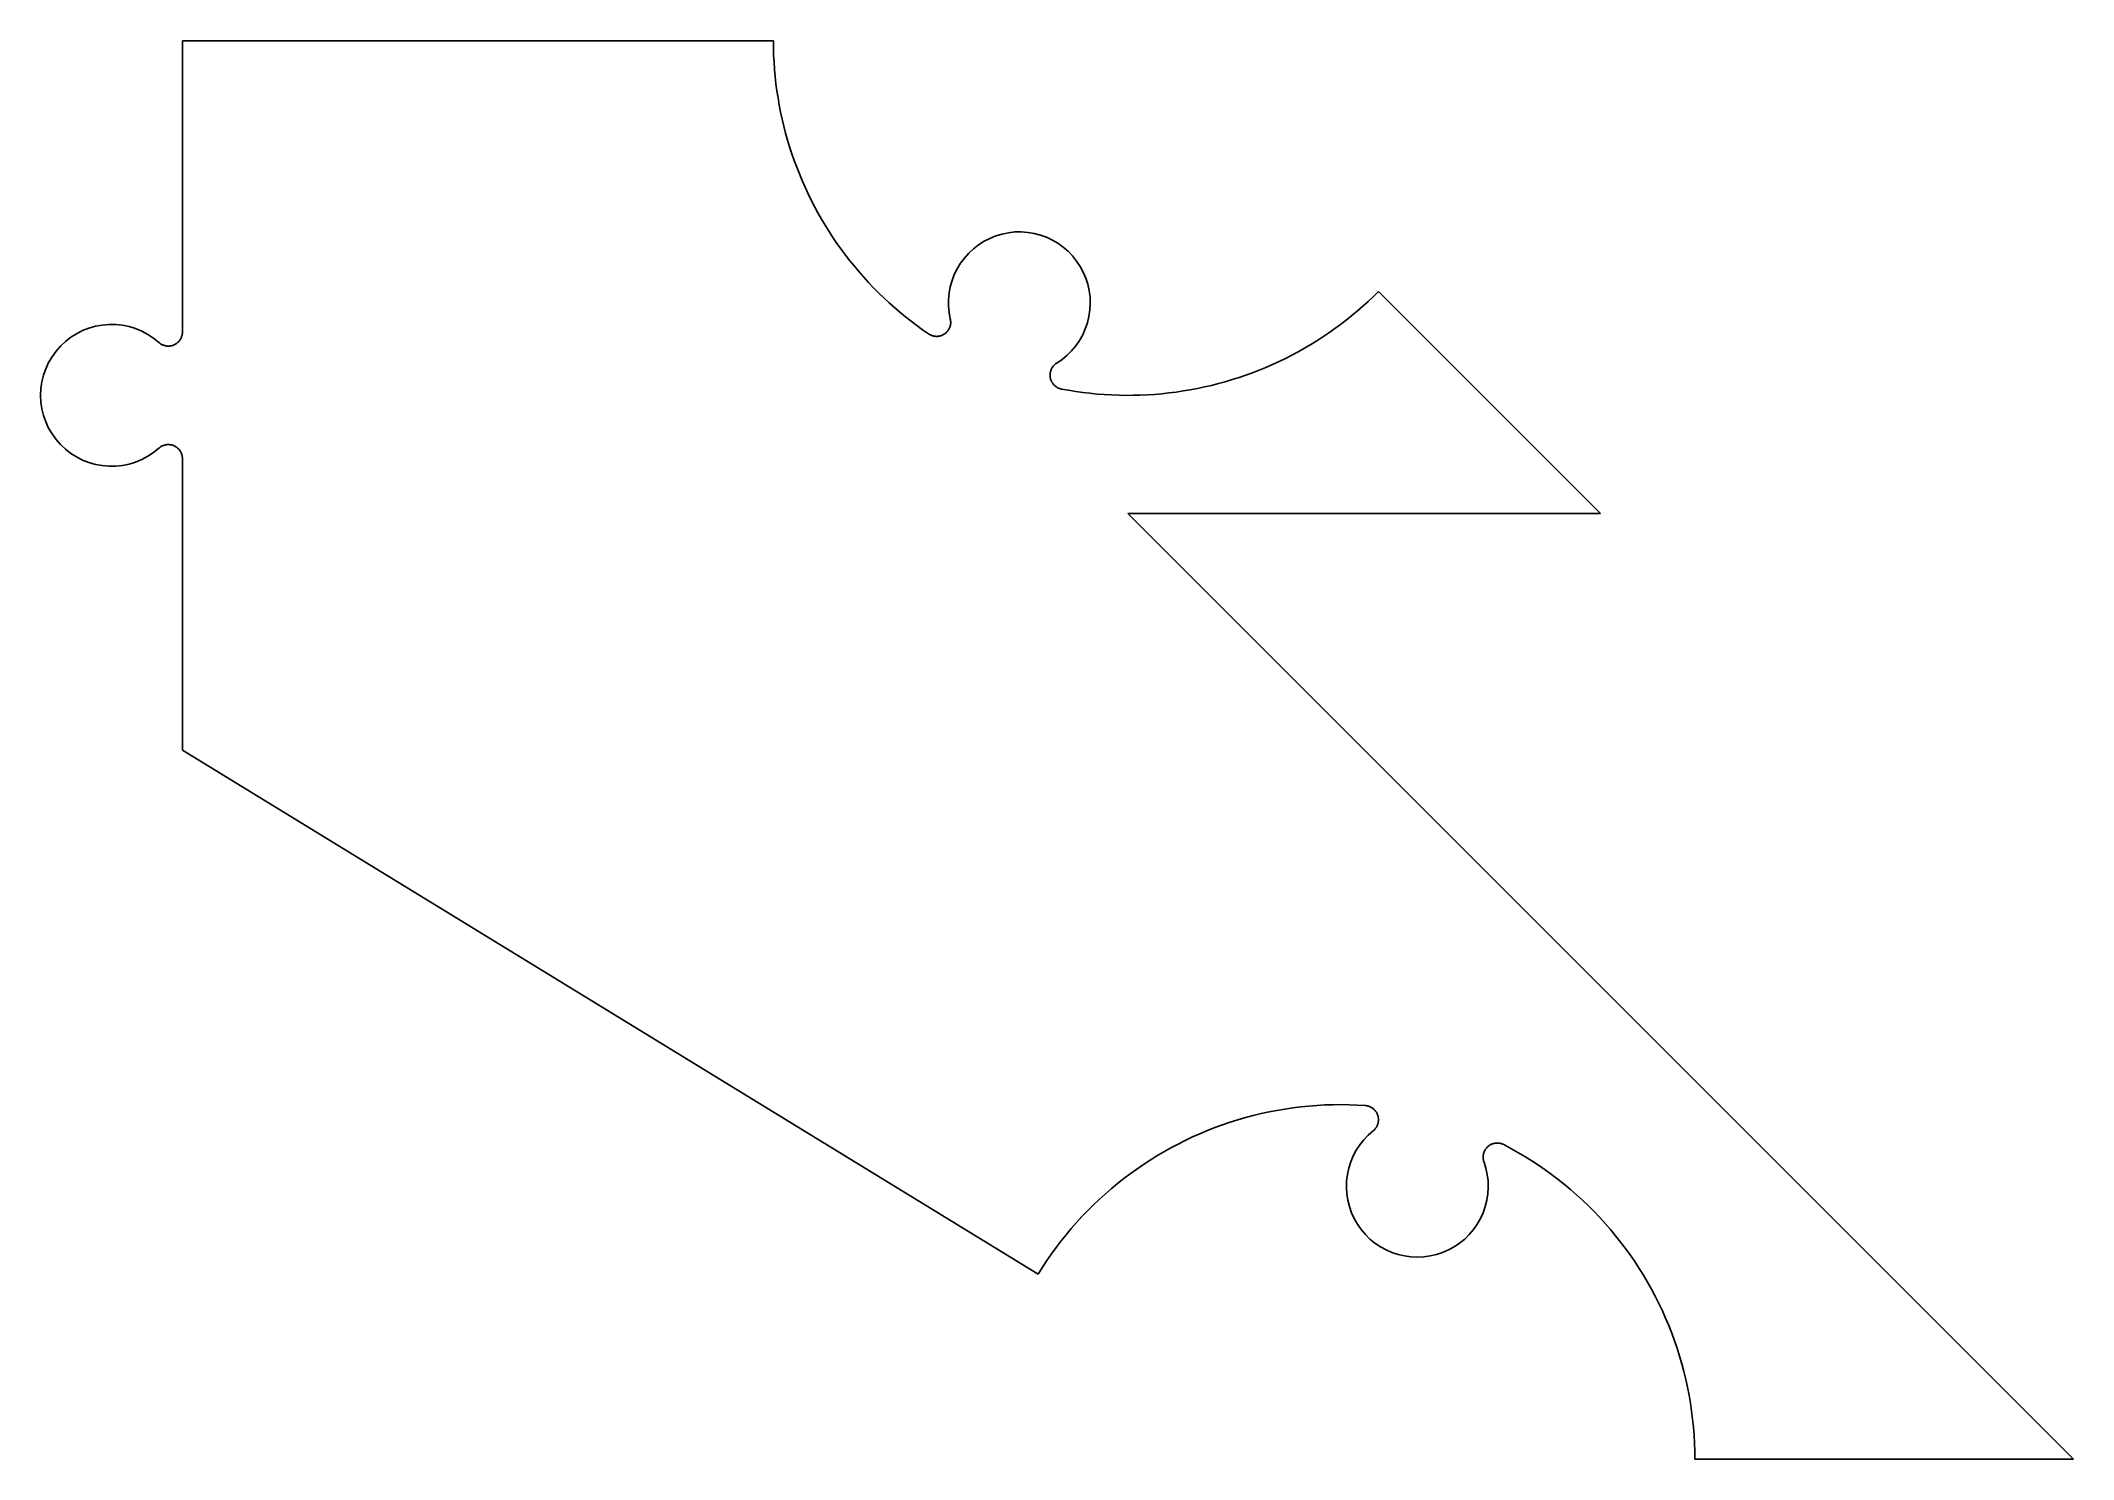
# Model space of a CAD drawing. Header units: metres. Extents: x -0.3 to 4, y 0 to 3.
import ezdxf

# ---------------------------------------------------------------- set-up
doc = ezdxf.new("R2010")
doc.units = ezdxf.units.M

msp = doc.modelspace()

# ---------------------------------------------------------------- linework, layer by layer
at = {"layer": 'Polygon'}
for p, q in [((0, 3), (0, 2.3842)), ((1.25, 3), (0, 3)), ((1.25, 3), (1.2502, 2.9848)), ((1.2502, 2.9848), (1.2506, 2.9696)), ((1.2506, 2.9696), (1.2514, 2.9544)), ((1.2514, 2.9544), (1.2525, 2.9392)), ((1.2525, 2.9392), (1.2539, 2.9241)), ((1.2539, 2.9241), (1.2555, 2.9089)), ((1.2555, 2.9089), (1.2575, 2.8939)), ((1.2575, 2.8939), (1.2599, 2.8788)), ((1.2599, 2.8788), (1.2625, 2.8638)), ((1.2625, 2.8638), (1.2654, 2.8489)), ((1.2654, 2.8489), (1.2686, 2.834)), ((1.2686, 2.834), (1.2721, 2.8192)), ((1.2721, 2.8192), (1.2759, 2.8045)), ((1.2759, 2.8045), (1.28, 2.7899)), ((1.28, 2.7899), (1.2844, 2.7753)), ((1.2844, 2.7753), (1.2892, 2.7608)), ((1.2892, 2.7608), (1.2941, 2.7465)), ((1.2941, 2.7465), (1.2994, 2.7322)), ((1.2994, 2.7322), (1.305, 2.7181)), ((1.305, 2.7181), (1.3109, 2.704)), ((1.3109, 2.704), (1.317, 2.6901)), ((1.317, 2.6901), (1.3234, 2.6763)), ((1.3234, 2.6763), (1.3301, 2.6627)), ((1.3301, 2.6627), (1.3371, 2.6491)), ((1.3371, 2.6491), (1.3444, 2.6358)), ((1.3444, 2.6358), (1.3519, 2.6225)), ((1.3519, 2.6225), (1.3597, 2.6095)), ((1.3597, 2.6095), (1.3677, 2.5966)), ((1.3677, 2.5966), (1.3761, 2.5838)), ((1.3761, 2.5838), (1.3846, 2.5713)), ((1.7079, 2.582), (1.6957, 2.5757)), ((1.7206, 2.5872), (1.7079, 2.582)), ((1.7337, 2.5911), (1.7206, 2.5872)), ((1.7471, 2.5939), (1.7337, 2.5911)), ((1.7608, 2.5954), (1.7471, 2.5939)), ((1.7745, 2.5956), (1.7608, 2.5954)), ((1.7881, 2.5946), (1.7745, 2.5956)), ((1.8016, 2.5924), (1.7881, 2.5946)), ((1.8149, 2.5889), (1.8016, 2.5924)), ((1.8278, 2.5843), (1.8149, 2.5889)), ((1.8402, 2.5784), (1.8278, 2.5843)), ((1.3846, 2.5713), (1.3934, 2.5589)), ((1.3934, 2.5589), (1.4025, 2.5467)), ((1.4025, 2.5467), (1.4118, 2.5346)), ((1.6541, 2.5404), (1.646, 2.5294)), ((1.6633, 2.5507), (1.6541, 2.5404)), ((1.6733, 2.56), (1.6633, 2.5507)), ((1.6841, 2.5684), (1.6733, 2.56)), ((1.6957, 2.5757), (1.6841, 2.5684)), ((1.852, 2.5715), (1.8402, 2.5784)), ((1.8632, 2.5635), (1.852, 2.5715)), ((1.8735, 2.5546), (1.8632, 2.5635)), ((1.8831, 2.5447), (1.8735, 2.5546)), ((1.8916, 2.534), (1.8831, 2.5447)), ((1.4118, 2.5346), (1.4214, 2.5228)), ((1.4214, 2.5228), (1.4312, 2.5112)), ((1.4312, 2.5112), (1.4412, 2.4997)), ((1.4412, 2.4997), (1.4515, 2.4885)), ((1.6328, 2.5054), (1.6279, 2.4926)), ((1.6388, 2.5177), (1.6328, 2.5054)), ((1.646, 2.5294), (1.6388, 2.5177)), ((1.8992, 2.5226), (1.8916, 2.534)), ((1.9057, 2.5105), (1.8992, 2.5226)), ((1.911, 2.4979), (1.9057, 2.5105)), ((1.9152, 2.4848), (1.911, 2.4979)), ((1.4515, 2.4885), (1.462, 2.4775)), ((1.462, 2.4775), (1.4727, 2.4667)), ((1.4727, 2.4667), (1.4836, 2.4561)), ((1.4836, 2.4561), (1.4947, 2.4457)), ((1.6218, 2.4659), (1.6205, 2.4523)), ((1.6205, 2.4523), (1.6206, 2.4386)), ((1.6242, 2.4794), (1.6218, 2.4659)), ((1.6279, 2.4926), (1.6242, 2.4794)), ((1.9182, 2.4714), (1.9152, 2.4848)), ((1.9199, 2.4579), (1.9182, 2.4714)), ((1.9204, 2.4442), (1.9199, 2.4579)), ((2.5084, 2.4486), (2.5195, 2.459)), ((2.5195, 2.459), (2.5303, 2.4697)), ((3, 2), (2.5303, 2.4697)), ((1.4947, 2.4457), (1.5061, 2.4356)), ((1.5061, 2.4356), (1.5176, 2.4257)), ((1.5176, 2.4257), (1.5294, 2.416)), ((1.5294, 2.416), (1.5413, 2.4066)), ((1.6206, 2.4386), (1.6218, 2.4249)), ((1.6218, 2.4249), (1.6243, 2.4115)), ((1.6246, 2.41), (1.6243, 2.4115)), ((1.6249, 2.4085), (1.6246, 2.41)), ((1.625, 2.407), (1.6249, 2.4085)), ((1.9144, 2.4036), (1.9176, 2.4169)), ((1.9176, 2.4169), (1.9196, 2.4305)), ((1.9196, 2.4305), (1.9204, 2.4442)), ((2.4499, 2.4), (2.462, 2.4092)), ((2.462, 2.4092), (2.4739, 2.4187)), ((2.4739, 2.4187), (2.4856, 2.4284)), ((2.4856, 2.4284), (2.4971, 2.4384)), ((2.4971, 2.4384), (2.5084, 2.4486)), ((-0.2476, 2.3639), (-0.2362, 2.3728)), ((-0.2362, 2.3728), (-0.2241, 2.3804)), ((-0.2241, 2.3804), (-0.2112, 2.3869)), ((-0.2112, 2.3869), (-0.1979, 2.3922)), ((-0.1979, 2.3922), (-0.184, 2.3961)), ((-0.184, 2.3961), (-0.1699, 2.3987)), ((-0.1699, 2.3987), (-0.1556, 2.3999)), ((-0.1556, 2.3999), (-0.1412, 2.3997)), ((-0.1412, 2.3997), (-0.1269, 2.3982)), ((-0.1269, 2.3982), (-0.1128, 2.3953)), ((-0.1128, 2.3953), (-0.0991, 2.3911)), ((-0.0991, 2.3911), (-0.0858, 2.3856)), ((-0.0858, 2.3856), (-0.0731, 2.3788)), ((-0.0731, 2.3788), (-0.0612, 2.3709)), ((-0.0612, 2.3709), (-0.05, 2.3618)), ((-0.0074, 2.3644), (-0.0065, 2.3655)), ((-0.0065, 2.3655), (-0.0056, 2.3667)), ((-0.0056, 2.3667), (-0.0048, 2.3678)), ((-0.0048, 2.3678), (-0.0041, 2.3691)), ((-0.0041, 2.3691), (-0.0034, 2.3703)), ((-0.0034, 2.3703), (-0.0027, 2.3716)), ((-0.0027, 2.3716), (-0.0022, 2.3729)), ((-0.0022, 2.3729), (-0.0017, 2.3743)), ((-0.0017, 2.3743), (-0.0012, 2.3757)), ((-0.0012, 2.3757), (-0.0009, 2.377)), ((-0.0009, 2.377), (-0.0005, 2.3784)), ((-0.0005, 2.3784), (-0.0003, 2.3799)), ((-0.0003, 2.3799), (-0.0001, 2.3813)), ((-0.0001, 2.3813), (0, 2.3827)), ((0, 2.3827), (0, 2.3842)), ((1.5413, 2.4066), (1.5535, 2.3974)), ((1.5535, 2.3974), (1.5658, 2.3885)), ((1.5658, 2.3885), (1.5783, 2.3798)), ((1.5783, 2.3798), (1.5795, 2.379)), ((1.5795, 2.379), (1.5808, 2.3782)), ((1.5808, 2.3782), (1.5822, 2.3776)), ((1.5822, 2.3776), (1.5835, 2.377)), ((1.5835, 2.377), (1.5849, 2.3764)), ((1.5849, 2.3764), (1.5863, 2.3759)), ((1.5863, 2.3759), (1.5878, 2.3755)), ((1.5878, 2.3755), (1.5892, 2.3752)), ((1.5892, 2.3752), (1.5907, 2.3749)), ((1.5907, 2.3749), (1.5922, 2.3748)), ((1.5922, 2.3748), (1.5937, 2.3746)), ((1.5937, 2.3746), (1.5952, 2.3746)), ((1.5952, 2.3746), (1.5967, 2.3747)), ((1.5967, 2.3747), (1.5982, 2.3748)), ((1.5982, 2.3748), (1.5997, 2.375)), ((1.5997, 2.375), (1.6012, 2.3752)), ((1.6012, 2.3752), (1.6026, 2.3756)), ((1.6026, 2.3756), (1.6041, 2.376)), ((1.6041, 2.376), (1.6055, 2.3765)), ((1.6055, 2.3765), (1.6069, 2.377)), ((1.6069, 2.377), (1.6082, 2.3776)), ((1.6082, 2.3776), (1.6096, 2.3783)), ((1.6096, 2.3783), (1.6109, 2.3791)), ((1.6109, 2.3791), (1.6121, 2.3799)), ((1.6121, 2.3799), (1.6133, 2.3808)), ((1.6133, 2.3808), (1.6145, 2.3817)), ((1.6145, 2.3817), (1.6156, 2.3827)), ((1.6156, 2.3827), (1.6167, 2.3837)), ((1.6167, 2.3837), (1.6177, 2.3849)), ((1.6177, 2.3849), (1.6187, 2.386)), ((1.6187, 2.386), (1.6196, 2.3872)), ((1.6196, 2.3872), (1.6204, 2.3884)), ((1.6204, 2.3884), (1.6212, 2.3897)), ((1.6212, 2.3897), (1.6219, 2.391)), ((1.6219, 2.391), (1.6225, 2.3924)), ((1.6225, 2.3924), (1.6231, 2.3938)), ((1.6231, 2.3938), (1.6236, 2.3952)), ((1.6236, 2.3952), (1.6241, 2.3966)), ((1.6241, 2.3966), (1.6244, 2.3981)), ((1.6244, 2.3981), (1.6247, 2.3996)), ((1.6247, 2.3996), (1.6249, 2.401)), ((1.6249, 2.401), (1.6251, 2.4025)), ((1.6251, 2.4055), (1.625, 2.407)), ((1.6251, 2.404), (1.6251, 2.4055)), ((1.6251, 2.4025), (1.6251, 2.404)), ((1.8898, 2.3549), (1.8976, 2.3662)), ((1.8976, 2.3662), (1.9043, 2.3781)), ((1.9043, 2.3781), (1.9099, 2.3906)), ((1.9099, 2.3906), (1.9144, 2.4036)), ((2.3869, 2.3575), (2.3998, 2.3655)), ((2.3998, 2.3655), (2.4126, 2.3737)), ((2.4126, 2.3737), (2.4252, 2.3822)), ((2.4252, 2.3822), (2.4377, 2.391)), ((2.4377, 2.391), (2.4499, 2.4)), ((-0.2831, 2.3192), (-0.2759, 2.3316)), ((-0.2759, 2.3316), (-0.2675, 2.3433)), ((-0.2675, 2.3433), (-0.258, 2.3541)), ((-0.258, 2.3541), (-0.2476, 2.3639)), ((-0.05, 2.3618), (-0.0489, 2.3609)), ((-0.05, 2.3618), (-0.05, 2.3618)), ((-0.0489, 2.3609), (-0.0478, 2.36)), ((-0.0478, 2.36), (-0.0466, 2.3592)), ((-0.0466, 2.3592), (-0.0454, 2.3584)), ((-0.0454, 2.3584), (-0.0441, 2.3577)), ((-0.0441, 2.3577), (-0.0428, 2.357)), ((-0.0428, 2.357), (-0.0415, 2.3565)), ((-0.0415, 2.3565), (-0.0402, 2.3559)), ((-0.0402, 2.3559), (-0.0388, 2.3555)), ((-0.0388, 2.3555), (-0.0374, 2.3551)), ((-0.0374, 2.3551), (-0.036, 2.3548)), ((-0.036, 2.3548), (-0.0346, 2.3545)), ((-0.0346, 2.3545), (-0.0332, 2.3543)), ((-0.0332, 2.3543), (-0.0318, 2.3542)), ((-0.0318, 2.3542), (-0.0303, 2.3542)), ((-0.0303, 2.3542), (-0.0289, 2.3542)), ((-0.0289, 2.3542), (-0.0275, 2.3543)), ((-0.0275, 2.3543), (-0.026, 2.3544)), ((-0.026, 2.3544), (-0.0246, 2.3547)), ((-0.0246, 2.3547), (-0.0232, 2.3549)), ((-0.0232, 2.3549), (-0.0218, 2.3553)), ((-0.0218, 2.3553), (-0.0204, 2.3557)), ((-0.0204, 2.3557), (-0.0191, 2.3562)), ((-0.0191, 2.3562), (-0.0178, 2.3568)), ((-0.0178, 2.3568), (-0.0165, 2.3574)), ((-0.0165, 2.3574), (-0.0152, 2.3581)), ((-0.0152, 2.3581), (-0.014, 2.3588)), ((-0.014, 2.3588), (-0.0128, 2.3596)), ((-0.0128, 2.3596), (-0.0116, 2.3605)), ((-0.0116, 2.3605), (-0.0105, 2.3614)), ((-0.0105, 2.3614), (-0.0094, 2.3623)), ((-0.0094, 2.3623), (-0.0084, 2.3633)), ((-0.0084, 2.3633), (-0.0074, 2.3644)), ((1.8495, 2.3182), (1.8608, 2.326)), ((1.8608, 2.326), (1.8713, 2.3347)), ((1.8713, 2.3347), (1.881, 2.3444)), ((1.881, 2.3444), (1.8898, 2.3549)), ((2.3198, 2.3216), (2.3335, 2.3282)), ((2.3335, 2.3282), (2.3471, 2.3352)), ((2.3471, 2.3352), (2.3605, 2.3423)), ((2.3605, 2.3423), (2.3738, 2.3498)), ((2.3738, 2.3498), (2.3869, 2.3575)), ((-0.2973, 2.2786), (-0.2938, 2.2925)), ((-0.2938, 2.2925), (-0.2891, 2.3061)), ((-0.2891, 2.3061), (-0.2831, 2.3192)), ((1.8355, 2.2962), (1.8353, 2.2947)), ((1.8353, 2.2947), (1.8353, 2.2932)), ((1.8353, 2.2932), (1.8353, 2.2917)), ((1.8353, 2.2917), (1.8354, 2.2902)), ((1.8354, 2.2902), (1.8355, 2.2887)), ((1.8357, 2.2977), (1.8355, 2.2962)), ((1.8355, 2.2887), (1.8358, 2.2872)), ((1.836, 2.2992), (1.8357, 2.2977)), ((1.8358, 2.2872), (1.8361, 2.2858)), ((1.8363, 2.3006), (1.836, 2.2992)), ((1.8361, 2.2858), (1.8365, 2.2843)), ((1.8368, 2.302), (1.8363, 2.3006)), ((1.8365, 2.2843), (1.8369, 2.2829)), ((1.8373, 2.3035), (1.8368, 2.302)), ((1.8369, 2.2829), (1.8375, 2.2815)), ((1.8378, 2.3048), (1.8373, 2.3035)), ((1.8375, 2.2815), (1.8381, 2.2801)), ((1.8385, 2.3062), (1.8378, 2.3048)), ((1.8381, 2.2801), (1.8387, 2.2788)), ((1.8392, 2.3075), (1.8385, 2.3062)), ((1.84, 2.3088), (1.8392, 2.3075)), ((1.8408, 2.31), (1.84, 2.3088)), ((1.8417, 2.3112), (1.8408, 2.31)), ((1.8426, 2.3124), (1.8417, 2.3112)), ((1.8437, 2.3135), (1.8426, 2.3124)), ((1.8447, 2.3146), (1.8437, 2.3135)), ((1.8458, 2.3156), (1.8447, 2.3146)), ((1.847, 2.3165), (1.8458, 2.3156)), ((1.8482, 2.3174), (1.847, 2.3165)), ((1.8495, 2.3182), (1.8482, 2.3174)), ((2.206, 2.2789), (2.2206, 2.2832)), ((2.2206, 2.2832), (2.2351, 2.2878)), ((2.2351, 2.2878), (2.2495, 2.2927)), ((2.2495, 2.2927), (2.2638, 2.2979)), ((2.2638, 2.2979), (2.278, 2.3034)), ((2.278, 2.3034), (2.2921, 2.3092)), ((2.2921, 2.3092), (2.306, 2.3153)), ((2.306, 2.3153), (2.3198, 2.3216)), ((-0.3, 2.25), (-0.2993, 2.2644)), ((-0.2993, 2.2356), (-0.3, 2.25)), ((-0.2993, 2.2644), (-0.2973, 2.2786)), ((1.8387, 2.2788), (1.8394, 2.2775)), ((1.8394, 2.2775), (1.8402, 2.2762)), ((1.8402, 2.2762), (1.8411, 2.275)), ((1.8411, 2.275), (1.842, 2.2738)), ((1.842, 2.2738), (1.843, 2.2726)), ((1.843, 2.2726), (1.844, 2.2716)), ((1.844, 2.2716), (1.8451, 2.2705)), ((1.8451, 2.2705), (1.8462, 2.2695)), ((1.8462, 2.2695), (1.8474, 2.2686)), ((1.8474, 2.2686), (1.8486, 2.2678)), ((1.8486, 2.2678), (1.8499, 2.267)), ((1.8499, 2.267), (1.8512, 2.2662)), ((1.8512, 2.2662), (1.8526, 2.2655)), ((1.8526, 2.2655), (1.8539, 2.2649)), ((1.8539, 2.2649), (1.8553, 2.2644)), ((1.8553, 2.2644), (1.8568, 2.264)), ((1.8568, 2.264), (1.8582, 2.2636)), ((1.8582, 2.2636), (1.8597, 2.2632)), ((1.8597, 2.2632), (1.8746, 2.2606)), ((1.8746, 2.2606), (1.8897, 2.2582)), ((1.8897, 2.2582), (1.9047, 2.2561)), ((1.9047, 2.2561), (1.9198, 2.2543)), ((1.9198, 2.2543), (1.935, 2.2528)), ((1.935, 2.2528), (1.9501, 2.2517)), ((1.9501, 2.2517), (1.9653, 2.2508)), ((1.9653, 2.2508), (1.9805, 2.2503)), ((1.9805, 2.2503), (1.9958, 2.25)), ((1.9958, 2.25), (2.011, 2.2501)), ((2.011, 2.2501), (2.0262, 2.2505)), ((2.0262, 2.2505), (2.0414, 2.2511)), ((2.0414, 2.2511), (2.0565, 2.2521)), ((2.0565, 2.2521), (2.0717, 2.2534)), ((2.0717, 2.2534), (2.0868, 2.255)), ((2.0868, 2.255), (2.1019, 2.257)), ((2.1019, 2.257), (2.117, 2.2592)), ((2.117, 2.2592), (2.132, 2.2617)), ((2.132, 2.2617), (2.1469, 2.2645)), ((2.1469, 2.2645), (2.1618, 2.2677)), ((2.1618, 2.2677), (2.1766, 2.2711)), ((2.1766, 2.2711), (2.1914, 2.2748)), ((2.1914, 2.2748), (2.206, 2.2789)), ((-0.2973, 2.2214), (-0.2993, 2.2356)), ((-0.2938, 2.2075), (-0.2973, 2.2214)), ((-0.2891, 2.1939), (-0.2938, 2.2075)), ((-0.2831, 2.1808), (-0.2891, 2.1939)), ((-0.2759, 2.1684), (-0.2831, 2.1808)), ((-0.2675, 2.1567), (-0.2759, 2.1684)), ((-0.258, 2.1459), (-0.2675, 2.1567)), ((-0.2476, 2.1361), (-0.258, 2.1459)), ((-0.2362, 2.1272), (-0.2476, 2.1361)), ((-0.2241, 2.1196), (-0.2362, 2.1272)), ((-0.2112, 2.1131), (-0.2241, 2.1196)), ((-0.1979, 2.1078), (-0.2112, 2.1131)), ((-0.184, 2.1039), (-0.1979, 2.1078)), ((-0.0991, 2.1089), (-0.1128, 2.1047)), ((-0.0858, 2.1144), (-0.0991, 2.1089)), ((-0.0731, 2.1212), (-0.0858, 2.1144)), ((-0.0612, 2.1291), (-0.0731, 2.1212)), ((-0.05, 2.1382), (-0.0612, 2.1291)), ((-0.0489, 2.1391), (-0.05, 2.1382)), ((-0.05, 2.1382), (-0.05, 2.1382)), ((-0.0478, 2.14), (-0.0489, 2.1391)), ((-0.0466, 2.1408), (-0.0478, 2.14)), ((-0.0454, 2.1416), (-0.0466, 2.1408)), ((-0.0441, 2.1423), (-0.0454, 2.1416)), ((-0.0428, 2.143), (-0.0441, 2.1423)), ((-0.0415, 2.1435), (-0.0428, 2.143)), ((-0.0402, 2.1441), (-0.0415, 2.1435)), ((-0.0388, 2.1445), (-0.0402, 2.1441)), ((-0.0374, 2.1449), (-0.0388, 2.1445)), ((-0.036, 2.1452), (-0.0374, 2.1449)), ((-0.0346, 2.1455), (-0.036, 2.1452)), ((-0.0332, 2.1457), (-0.0346, 2.1455)), ((-0.0318, 2.1458), (-0.0332, 2.1457)), ((-0.0303, 2.1458), (-0.0318, 2.1458)), ((-0.0289, 2.1458), (-0.0303, 2.1458)), ((-0.0275, 2.1457), (-0.0289, 2.1458)), ((-0.026, 2.1456), (-0.0275, 2.1457)), ((-0.0246, 2.1453), (-0.026, 2.1456)), ((-0.0232, 2.1451), (-0.0246, 2.1453)), ((-0.0218, 2.1447), (-0.0232, 2.1451)), ((-0.0204, 2.1443), (-0.0218, 2.1447)), ((-0.0191, 2.1438), (-0.0204, 2.1443)), ((-0.0178, 2.1432), (-0.0191, 2.1438)), ((-0.0165, 2.1426), (-0.0178, 2.1432)), ((-0.0152, 2.1419), (-0.0165, 2.1426)), ((-0.014, 2.1412), (-0.0152, 2.1419)), ((-0.0128, 2.1404), (-0.014, 2.1412)), ((-0.0116, 2.1395), (-0.0128, 2.1404)), ((-0.0105, 2.1386), (-0.0116, 2.1395)), ((-0.0094, 2.1377), (-0.0105, 2.1386)), ((-0.0084, 2.1367), (-0.0094, 2.1377)), ((-0.0074, 2.1356), (-0.0084, 2.1367)), ((-0.0065, 2.1345), (-0.0074, 2.1356)), ((-0.0056, 2.1333), (-0.0065, 2.1345)), ((-0.0048, 2.1322), (-0.0056, 2.1333)), ((-0.0041, 2.1309), (-0.0048, 2.1322)), ((-0.0034, 2.1297), (-0.0041, 2.1309)), ((-0.0027, 2.1284), (-0.0034, 2.1297)), ((-0.0022, 2.1271), (-0.0027, 2.1284)), ((-0.0017, 2.1257), (-0.0022, 2.1271)), ((-0.0012, 2.1243), (-0.0017, 2.1257)), ((-0.0009, 2.123), (-0.0012, 2.1243)), ((-0.0005, 2.1216), (-0.0009, 2.123)), ((-0.0003, 2.1201), (-0.0005, 2.1216)), ((-0.0001, 2.1187), (-0.0003, 2.1201)), ((0, 2.1173), (-0.0001, 2.1187)), ((0, 2.1158), (0, 2.1173)), ((0, 1.5), (0, 2.1158)), ((-0.1699, 2.1013), (-0.184, 2.1039)), ((-0.1556, 2.1001), (-0.1699, 2.1013)), ((-0.1412, 2.1003), (-0.1556, 2.1001)), ((-0.1269, 2.1018), (-0.1412, 2.1003)), ((-0.1128, 2.1047), (-0.1269, 2.1018)), ((4, 0), (2, 2)), ((2, 2), (3, 2)), ((0, 1.5), (1.8099, 0.3917)), ((2.2819, 0.731), (2.2653, 0.727)), ((2.2985, 0.7347), (2.2819, 0.731)), ((2.3153, 0.7379), (2.2985, 0.7347)), ((2.3321, 0.7408), (2.3153, 0.7379)), ((2.349, 0.7432), (2.3321, 0.7408)), ((2.3659, 0.7453), (2.349, 0.7432)), ((2.3829, 0.747), (2.3659, 0.7453)), ((2.3999, 0.7484), (2.3829, 0.747)), ((2.4169, 0.7493), (2.3999, 0.7484)), ((2.434, 0.7498), (2.4169, 0.7493)), ((2.451, 0.75), (2.434, 0.7498)), ((2.4681, 0.7498), (2.451, 0.75)), ((2.4851, 0.7492), (2.4681, 0.7498)), ((2.5021, 0.7481), (2.4851, 0.7492)), ((2.5036, 0.748), (2.5021, 0.7481)), ((2.5051, 0.7478), (2.5036, 0.748)), ((2.5066, 0.7475), (2.5051, 0.7478)), ((2.508, 0.7471), (2.5066, 0.7475)), ((2.5095, 0.7467), (2.508, 0.7471)), ((2.5109, 0.7462), (2.5095, 0.7467)), ((2.5123, 0.7456), (2.5109, 0.7462)), ((2.5136, 0.745), (2.5123, 0.7456)), ((2.5149, 0.7443), (2.5136, 0.745)), ((2.5162, 0.7435), (2.5149, 0.7443)), ((2.5175, 0.7426), (2.5162, 0.7435)), ((2.5187, 0.7417), (2.5175, 0.7426)), ((2.5198, 0.7408), (2.5187, 0.7417)), ((2.5209, 0.7398), (2.5198, 0.7408)), ((2.522, 0.7387), (2.5209, 0.7398)), ((2.523, 0.7376), (2.522, 0.7387)), ((2.5239, 0.7364), (2.523, 0.7376)), ((2.5248, 0.7352), (2.5239, 0.7364)), ((2.5256, 0.7339), (2.5248, 0.7352)), ((2.5263, 0.7326), (2.5256, 0.7339)), ((2.527, 0.7313), (2.5263, 0.7326)), ((2.5276, 0.7299), (2.527, 0.7313)), ((2.1524, 0.6886), (2.1368, 0.6817)), ((2.1681, 0.6952), (2.1524, 0.6886)), ((2.184, 0.7014), (2.1681, 0.6952)), ((2.2, 0.7073), (2.184, 0.7014)), ((2.2162, 0.7128), (2.2, 0.7073)), ((2.2324, 0.7179), (2.2162, 0.7128)), ((2.2488, 0.7227), (2.2324, 0.7179)), ((2.2653, 0.727), (2.2488, 0.7227)), ((2.5187, 0.6948), (2.5084, 0.6857)), ((2.5187, 0.6948), (2.5199, 0.6957)), ((2.5199, 0.6957), (2.521, 0.6968)), ((2.521, 0.6968), (2.522, 0.6978)), ((2.522, 0.6978), (2.523, 0.6989)), ((2.523, 0.6989), (2.524, 0.7001)), ((2.524, 0.7001), (2.5248, 0.7013)), ((2.5248, 0.7013), (2.5256, 0.7026)), ((2.5256, 0.7026), (2.5264, 0.7039)), ((2.5264, 0.7039), (2.5271, 0.7052)), ((2.5271, 0.7052), (2.5277, 0.7066)), ((2.5282, 0.7286), (2.5276, 0.7299)), ((2.5277, 0.7066), (2.5282, 0.708)), ((2.5287, 0.7271), (2.5282, 0.7286)), ((2.5282, 0.708), (2.5287, 0.7094)), ((2.5291, 0.7257), (2.5287, 0.7271)), ((2.5287, 0.7094), (2.5291, 0.7109)), ((2.5294, 0.7242), (2.5291, 0.7257)), ((2.5291, 0.7109), (2.5294, 0.7123)), ((2.5297, 0.7228), (2.5294, 0.7242)), ((2.5294, 0.7123), (2.5297, 0.7138)), ((2.5299, 0.7213), (2.5297, 0.7228)), ((2.5297, 0.7138), (2.5299, 0.7153)), ((2.53, 0.7198), (2.5299, 0.7213)), ((2.5299, 0.7153), (2.53, 0.7168)), ((2.53, 0.7183), (2.53, 0.7198)), ((2.53, 0.7168), (2.53, 0.7183)), ((2.0762, 0.6505), (2.0615, 0.6418)), ((2.0911, 0.6588), (2.0762, 0.6505)), ((2.1061, 0.6668), (2.0911, 0.6588)), ((2.1214, 0.6744), (2.1061, 0.6668)), ((2.1368, 0.6817), (2.1214, 0.6744)), ((2.483, 0.6536), (2.4766, 0.6415)), ((2.4905, 0.6651), (2.483, 0.6536)), ((2.499, 0.6758), (2.4905, 0.6651)), ((2.5084, 0.6857), (2.499, 0.6758)), ((2.7524, 0.6464), (2.7521, 0.6449)), ((2.7528, 0.6478), (2.7524, 0.6464)), ((2.7533, 0.6492), (2.7528, 0.6478)), ((2.7539, 0.6506), (2.7533, 0.6492)), ((2.7545, 0.652), (2.7539, 0.6506)), ((2.7552, 0.6533), (2.7545, 0.652)), ((2.7559, 0.6546), (2.7552, 0.6533)), ((2.7567, 0.6559), (2.7559, 0.6546)), ((2.7576, 0.6571), (2.7567, 0.6559)), ((2.7585, 0.6582), (2.7576, 0.6571)), ((2.7595, 0.6594), (2.7585, 0.6582)), ((2.7606, 0.6604), (2.7595, 0.6594)), ((2.7617, 0.6615), (2.7606, 0.6604)), ((2.7628, 0.6624), (2.7617, 0.6615)), ((2.764, 0.6633), (2.7628, 0.6624)), ((2.7653, 0.6642), (2.764, 0.6633)), ((2.7666, 0.6649), (2.7653, 0.6642)), ((2.7679, 0.6656), (2.7666, 0.6649)), ((2.7692, 0.6663), (2.7679, 0.6656)), ((2.7706, 0.6669), (2.7692, 0.6663)), ((2.772, 0.6674), (2.7706, 0.6669)), ((2.7735, 0.6678), (2.772, 0.6674)), ((2.7749, 0.6682), (2.7735, 0.6678)), ((2.7764, 0.6685), (2.7749, 0.6682)), ((2.7779, 0.6687), (2.7764, 0.6685)), ((2.7794, 0.6688), (2.7779, 0.6687)), ((2.7809, 0.6689), (2.7794, 0.6688)), ((2.7824, 0.6689), (2.7809, 0.6689)), ((2.7839, 0.6688), (2.7824, 0.6689)), ((2.7853, 0.6686), (2.7839, 0.6688)), ((2.7868, 0.6684), (2.7853, 0.6686)), ((2.7883, 0.6681), (2.7868, 0.6684)), ((2.7897, 0.6677), (2.7883, 0.6681)), ((2.7912, 0.6673), (2.7897, 0.6677)), ((2.7926, 0.6668), (2.7912, 0.6673)), ((2.794, 0.6662), (2.7926, 0.6668)), ((2.7953, 0.6655), (2.794, 0.6662)), ((2.8103, 0.6575), (2.7953, 0.6655)), ((2.8252, 0.6491), (2.8103, 0.6575)), ((2.8399, 0.6404), (2.8252, 0.6491)), ((2.0048, 0.6039), (1.9912, 0.5937)), ((2.0186, 0.6139), (2.0048, 0.6039)), ((2.0327, 0.6235), (2.0186, 0.6139)), ((2.047, 0.6328), (2.0327, 0.6235)), ((2.0615, 0.6418), (2.047, 0.6328)), ((2.4643, 0.6023), (2.4627, 0.5887)), ((2.4672, 0.6157), (2.4643, 0.6023)), ((2.4713, 0.6288), (2.4672, 0.6157)), ((2.4766, 0.6415), (2.4713, 0.6288)), ((2.7516, 0.6419), (2.7515, 0.6404)), ((2.7515, 0.6404), (2.7515, 0.6389)), ((2.7515, 0.6389), (2.7515, 0.6374)), ((2.7515, 0.6374), (2.7516, 0.636)), ((2.7518, 0.6434), (2.7516, 0.6419)), ((2.7516, 0.636), (2.7518, 0.6345)), ((2.7521, 0.6449), (2.7518, 0.6434)), ((2.7518, 0.6345), (2.7521, 0.633)), ((2.7521, 0.633), (2.7524, 0.6315)), ((2.7524, 0.6315), (2.7528, 0.6301)), ((2.7528, 0.6301), (2.7533, 0.6287)), ((2.7573, 0.6156), (2.7533, 0.6287)), ((2.7602, 0.6022), (2.7573, 0.6156)), ((2.7619, 0.5886), (2.7602, 0.6022)), ((2.8543, 0.6314), (2.8399, 0.6404)), ((2.8686, 0.622), (2.8543, 0.6314)), ((2.8826, 0.6123), (2.8686, 0.622)), ((2.8964, 0.6023), (2.8826, 0.6123)), ((2.91, 0.592), (2.8964, 0.6023)), ((1.9517, 0.561), (1.9391, 0.5496)), ((1.9646, 0.5722), (1.9517, 0.561)), ((1.9778, 0.5831), (1.9646, 0.5722)), ((1.9912, 0.5937), (1.9778, 0.5831)), ((2.4627, 0.5887), (2.4623, 0.575)), ((2.4623, 0.575), (2.4631, 0.5614)), ((2.4631, 0.5614), (2.4652, 0.5478)), ((2.7593, 0.5477), (2.7614, 0.5612)), ((2.7614, 0.5612), (2.7622, 0.5749)), ((2.7622, 0.5749), (2.7619, 0.5886)), ((2.9233, 0.5813), (2.91, 0.592)), ((2.9364, 0.5704), (2.9233, 0.5813)), ((2.9493, 0.5592), (2.9364, 0.5704)), ((2.9619, 0.5477), (2.9493, 0.5592)), ((1.9147, 0.5258), (1.9028, 0.5135)), ((1.9268, 0.5378), (1.9147, 0.5258)), ((1.9391, 0.5496), (1.9268, 0.5378)), ((2.4652, 0.5478), (2.4686, 0.5345)), ((2.4686, 0.5345), (2.4731, 0.5216)), ((2.4731, 0.5216), (2.4788, 0.5091)), ((2.7457, 0.509), (2.7514, 0.5214)), ((2.7514, 0.5214), (2.7559, 0.5344)), ((2.7559, 0.5344), (2.7593, 0.5477)), ((2.9742, 0.5359), (2.9619, 0.5477)), ((2.9862, 0.5238), (2.9742, 0.5359)), ((2.998, 0.5115), (2.9862, 0.5238)), ((1.8691, 0.475), (1.8585, 0.4617)), ((1.8801, 0.4881), (1.8691, 0.475)), ((1.8913, 0.5009), (1.8801, 0.4881)), ((1.9028, 0.5135), (1.8913, 0.5009)), ((2.4788, 0.5091), (2.4856, 0.4972)), ((2.4856, 0.4972), (2.4934, 0.486)), ((2.4934, 0.486), (2.5023, 0.4755)), ((2.5023, 0.4755), (2.512, 0.4659)), ((2.7124, 0.4658), (2.7221, 0.4754)), ((2.7221, 0.4754), (2.731, 0.4858)), ((2.731, 0.4858), (2.7389, 0.4971)), ((2.7389, 0.4971), (2.7457, 0.509)), ((3.0095, 0.4989), (2.998, 0.5115)), ((3.0207, 0.486), (3.0095, 0.4989)), ((3.0316, 0.4729), (3.0207, 0.486)), ((1.8381, 0.4344), (1.8284, 0.4204)), ((1.8481, 0.4482), (1.8381, 0.4344)), ((1.8585, 0.4617), (1.8481, 0.4482)), ((2.512, 0.4659), (2.5226, 0.4572)), ((2.5226, 0.4572), (2.534, 0.4495)), ((2.534, 0.4495), (2.546, 0.4429)), ((2.546, 0.4429), (2.5586, 0.4374)), ((2.5586, 0.4374), (2.5716, 0.4331)), ((2.5716, 0.4331), (2.5849, 0.43)), ((2.5849, 0.43), (2.5985, 0.4281)), ((2.6395, 0.43), (2.6528, 0.4331)), ((2.6528, 0.4331), (2.6658, 0.4374)), ((2.6658, 0.4374), (2.6784, 0.4429)), ((2.6784, 0.4429), (2.6904, 0.4495)), ((2.6904, 0.4495), (2.7018, 0.4571)), ((2.7018, 0.4571), (2.7124, 0.4658)), ((3.0422, 0.4595), (3.0316, 0.4729)), ((3.0525, 0.4459), (3.0422, 0.4595)), ((3.0625, 0.4321), (3.0525, 0.4459)), ((3.0722, 0.4181), (3.0625, 0.4321)), ((1.819, 0.4061), (1.8099, 0.3917)), ((1.8284, 0.4204), (1.819, 0.4061)), ((2.5985, 0.4281), (2.6122, 0.4275)), ((2.6122, 0.4275), (2.6259, 0.4281)), ((2.6259, 0.4281), (2.6395, 0.43)), ((3.0815, 0.4038), (3.0722, 0.4181)), ((3.0905, 0.3893), (3.0815, 0.4038)), ((3.0992, 0.3746), (3.0905, 0.3893)), ((3.1076, 0.3598), (3.0992, 0.3746)), ((3.1156, 0.3447), (3.1076, 0.3598)), ((3.1232, 0.3295), (3.1156, 0.3447)), ((3.1306, 0.3141), (3.1232, 0.3295)), ((3.1375, 0.2985), (3.1306, 0.3141)), ((3.1441, 0.2828), (3.1375, 0.2985)), ((3.1504, 0.2669), (3.1441, 0.2828)), ((3.1563, 0.2509), (3.1504, 0.2669)), ((3.1618, 0.2348), (3.1563, 0.2509)), ((3.167, 0.2185), (3.1618, 0.2348)), ((3.1717, 0.2021), (3.167, 0.2185)), ((3.1761, 0.1857), (3.1717, 0.2021)), ((3.1802, 0.1691), (3.1761, 0.1857)), ((3.1838, 0.1524), (3.1802, 0.1691)), ((3.1871, 0.1357), (3.1838, 0.1524)), ((3.19, 0.1189), (3.1871, 0.1357)), ((3.1925, 0.102), (3.19, 0.1189)), ((3.1946, 0.0851), (3.1925, 0.102)), ((3.1964, 0.0681), (3.1946, 0.0851)), ((3.1977, 0.0511), (3.1964, 0.0681)), ((3.1987, 0.0341), (3.1977, 0.0511)), ((3.1993, 0.0171), (3.1987, 0.0341)), ((3.1995, 0), (3.1993, 0.0171)), ((3.1995, 0), (4, 0))]:
    msp.add_line(p, q, dxfattribs=at)

doc.saveas('drawing.dxf')
